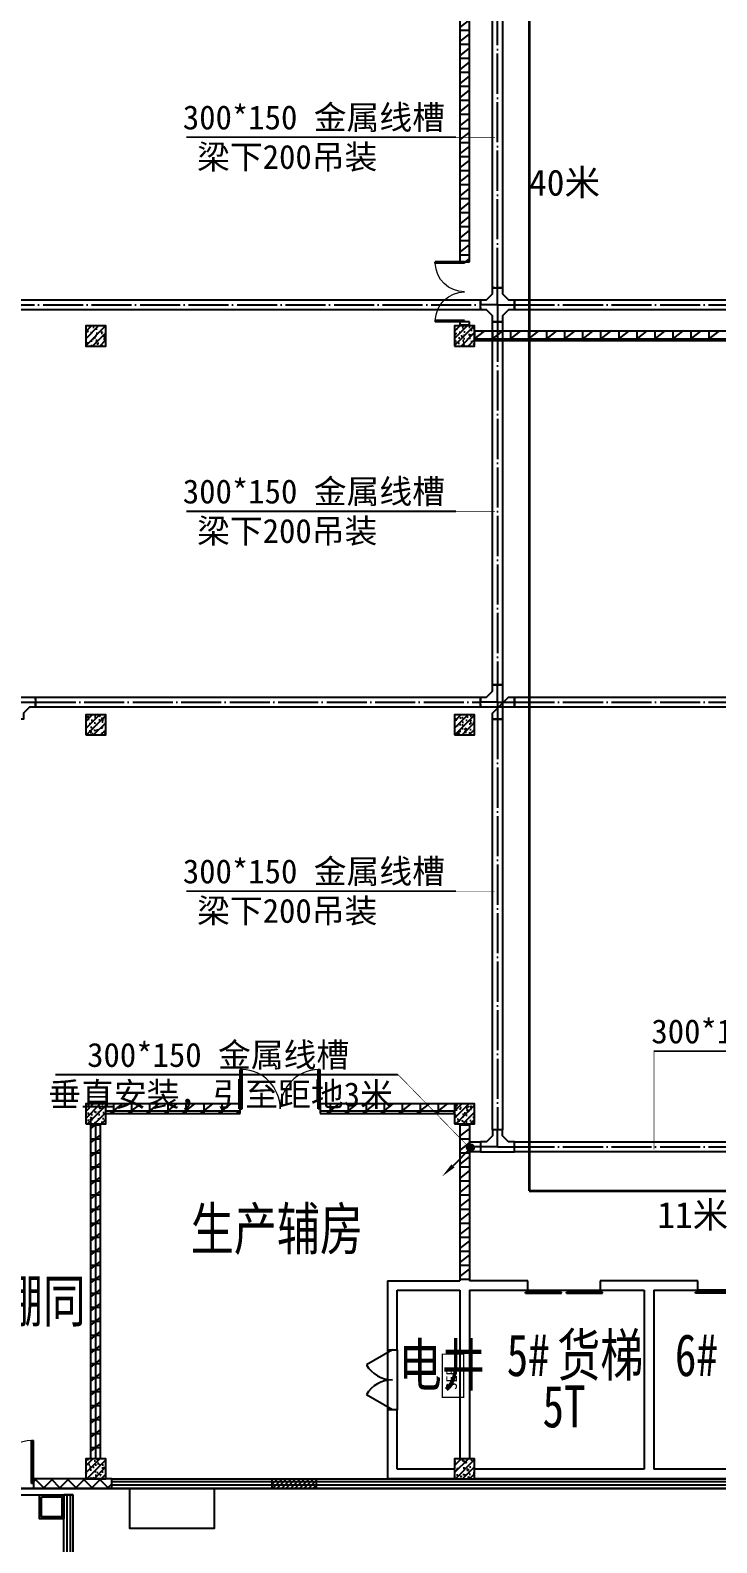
# Model space of a CAD drawing. Header units: millimetres. Extents: x -633009578 to 5705885, y -633235091 to 2571734.
# Drawn here: x 4155335 to 4172459, y 1854405 to 1892125 of the extents above; entities that cross this region are included whole.
import ezdxf

# ---------------------------------------------------------------- set-up
doc = ezdxf.new("R2010")
doc.units = ezdxf.units.MM
doc.header["$LTSCALE"] = 1000
doc.header["$MEASUREMENT"] = 0
doc.linetypes.add('DASHED2', pattern=[0.375, 0.25, -0.125])
doc.linetypes.add('DOTE', pattern=[2.4200000000000004, 2, -0.2, 0.02, -0.2])
doc.layers.get('0').update_dxf_attribs({"color": 9})
for name, color, linetype in [('000000000000电气', 7, 'Continuous'), ('3T_WOOD', 21, 'Continuous'), ('A-COLUM(柱)', 255, 'Continuous'), ('A-DOOR(门）', 4, 'Continuous'), ('A-F-AREA(计算)', 5, 'Continuous'), ('A-FLOR(看线)', 8, 'Continuous'), ('A-HATH(填充)', 8, 'Continuous'), ('A-ROOF-G(钢构)', 25, 'Continuous'), ('A-TEXT(房间)', 243, 'Continuous'), ('A-WALL(墙)', 255, 'Continuous'), ('A-WINDOW（窗）', 4, 'Continuous'), ('WALL', 9, 'Continuous'), ('电-弱电平面-箭头', 3, 'Continuous'), ('电-桥架', 4, 'Continuous'), ('设备-箱柜', 3, 'Continuous')]:
    doc.layers.add(name, color=color, linetype=linetype)
doc.styles.add('_TCH', font='simhei.ttf', dxfattribs={"width": 0.75, "bigfont": 'hztxt.shx'})
doc.styles.add('ELEC-DIM', font='simhei.ttf')
doc.styles.add('IDQSTYLE', font='simhei.ttf', dxfattribs={"width": 0.707, "bigfont": 'hztxt.shx'})
doc.styles.add('宋体', font='simhei.ttf')
pattern_1 = [(0, (1628470.737756166, 677977.5160347573), (0, 350), []), (37.875, (1628870.737756166, 677977.5160347573), (-169.61527734408, 218.0766567528281), []), (90, (1628870.737756166, 677977.5160347573), (-450, 2.755455298081545e-14), [])]

# ---------------------------------------------------------------- blocks, each defined once
blk = doc.blocks.new('*X3')
at = {"color": 0, "linetype": 'Continuous'}
for p, q in [((192.587376364835, 446.7215535232801), (193.8713933576327, 448.0055705160779)), ((192.6509968705344, 446.3609099602676), (194.2320369206452, 447.9419500103785)), ((192.6864539319484, 447.2448951591055), (193.3480517218074, 447.9064929489645)), ((192.7889704286661, 446.0746194496875), (194.5183274312254, 447.8039764522467)), ((192.9823694457329, 445.8437543980423), (194.7491924828706, 447.61057743518)), ((193.2275231399996, 445.664644023597), (194.9283028573159, 447.3654237409133)), ((193.5311577474, 445.5440145622856), (195.0489323186273, 447.0617891335129)), ((193.9202347052458, 445.5088274514194), (195.0841194294935, 446.6727121756671)), ((194.6075199946775, 445.7718486721392), (194.8210982087737, 445.9854268862354))]:
    blk.add_line(p, q, dxfattribs=at)
blk = doc.blocks.new('HC001442')
at = {"color": 0, "linetype": 'Continuous'}
blk.add_line((2.614797267597169e-12, -0.0577611932696982), (-3.1054929004722, -3.232738715066034), dxfattribs=at)
blk.add_lwpolyline([(-3.1054929004722, -3.232738715066034, 0.8, 0, 0), (-5.057392361375946, -5.119309791709952, 0, 0, 0)], format="xyseb", dxfattribs=at)
blk.add_circle((0, 0), 0.625, dxfattribs=at)
at = {"color": 0, "linetype": 'Continuous', "xscale": 0.5, "yscale": 0.5, "zscale": 0.5}
blk.add_blockref('*X3', (-96.91845018383279, -223.3780232566237), dxfattribs=at)
at = {"color": 0, "style": 'IDQSTYLE', "width": 0.7}
blk.add_attdef('PSFHATT', (2.62500001, -5.119309791709952), '', height=2.5, dxfattribs=at)
blk = doc.blocks.new('HC001524')
at = {"color": 0, "linetype": 'Continuous', "const_width": 0.3}
blk.add_lwpolyline([(5, 2.5), (-5, 2.5), (-5, -2.5), (5, -2.5)], close=True, dxfattribs=at)
at = {"color": 0, "style": 'IDQSTYLE', "width": 0.7}
for tag, p in [('AF', (-1.5, -1.25)), ('PSFHATT', (7, -2.5))]:
    blk.add_attdef(tag, p, '', height=2.5, dxfattribs=at)
blk = doc.blocks.new('$DorLib2D$00000002')
for p, q in [((-0.5, -5.684341886080802e-17), (-0.5000000000000007, 0.4875)), ((-0.4750000000000007, 0.4875), (-0.5000000000000007, 0.4875)), ((-0.475, -2.842170943040401e-17), (-0.4750000000000007, 0.4875)), ((0.475, -2.842170943040401e-17), (0.4750000000000007, 0.4875)), ((0.4750000000000007, 0.4875), (0.5000000000000007, 0.4875)), ((0.5, -5.684341886080802e-17), (0.5000000000000007, 0.4875)), ((-0.5, -5.684341886080802e-17), (-0.475, -2.842170943040401e-17)), ((0.5, -5.684341886080802e-17), (0.475, -2.842170943040401e-17))]:
    blk.add_line(p, q)
at = {"lineweight": 13}
for centre, start, end in [((-0.4875, -4.263256414560601e-17), 0, 88.53071641864632), ((0.4875, -4.263256414560601e-17), 91.4692835813537, 180)]:
    blk.add_arc(centre, 0.4875, start, end, dxfattribs=at)
blk = doc.blocks.new('$DorLib2D$00000231')
at = {"color": 0}
for p, q in [((-0.4999999999999947, 7.105427357601002e-15), (-0.2500000000000284, 0.4330127018921708)), ((0.5000000000000053, 7.105427357601002e-15), (0.250000000000032, 0.4330127018921708))]:
    blk.add_line(p, q, dxfattribs=at)
for centre, radius, start, end in [((-0.4999999999996803, 3.055333763768431e-13), 0.499999999999681, 0, 59.99999999996344), ((0.5000000000000426, -2.486899575160351e-14), 0.4999999999999835, 120.0000000000366, 180)]:
    blk.add_arc(centre, radius, start, end, dxfattribs=at)
blk = doc.blocks.new('$DORLIB2D$00000127')
at = {"color": 0}
for points in [[(-0.5333333333328483, 0.7948983154366971), (-0.5333333333328483, 0.690405644187237)], [(-0.03333333333284827, 0.7948983154366971), (-0.5333333333328483, 0.7948983154366971)], [(-0.03333333333284827, 0.690405644187237), (-0.5333333333328483, 0.690405644187237)], [(-0.03333333333284827, 0.7948983154366971), (-0.03333333333284827, 0.690405644187237)], [(0.5333333333328483, 0.7948983154366971), (0.03333333333284827, 0.7948983154366971)], [(0.03333333333284827, 0.7948983154366971), (0.03333333333284827, 0.690405644187237)], [(0.5333333333328483, 0.690405644187237), (0.03333333333284827, 0.690405644187237)], [(0.5333333333328483, 0.7948983154366971), (0.5333333333328483, 0.690405644187237)], [(0.5, 0.4999999999999858), (-0.5, 0.4999999999999858)]]:
    blk.add_lwpolyline(points, dxfattribs=at)
blk = doc.blocks.new('$WINLIB2D$00000001')
at = {"color": 0}
for points in [[(-0.4999999999999964, 0.5000000000000142), (-0.4999999999999964, -0.4999999999999858)], [(-0.4999999999999964, 0.5000000000000142), (0.5000000000000036, 0.5000000000000142)], [(0.5000000000000036, -0.4999999999999858), (0.5000000000000036, 0.5000000000000142)], [(0.5000000000000036, 0.1666666666666714), (-0.4999999999999964, 0.1666666666666714)], [(0.5000000000000036, -0.1666666666666572), (-0.4999999999999964, -0.1666666666666572)], [(-0.4999999999999964, -0.4999999999999858), (0.5000000000000036, -0.4999999999999858)]]:
    blk.add_lwpolyline(points, dxfattribs=at)
blk = doc.blocks.new('$DorLib2D$00000001')
for p, q in [((0.45, 0.9750000000000001), (0.5000000000000002, 0.9750000000000001)), ((0.45, 0), (0.45, 0.9750000000000001)), ((0.5, 0), (0.5, 0.9750000000000001)), ((0.5, 0), (0.45, 0))]:
    blk.add_line(p, q)
at = {"lineweight": 13}
blk.add_arc((0.475, 0), 0.975, 91.4692835813538, 180, dxfattribs=at)
blk = doc.blocks.new('$TCHSYS$WIN2D')
for p, q in [((-0.5, 0.5), (0.5, 0.5)), ((-0.5, 0.5), (-0.4999999999999999, -0.5)), ((0.5, 0.5), (0.4999999999999998, -0.5)), ((0.5, 0.1666666666666666), (-0.5, 0.1666666666666666)), ((0.5, -0.1666666666666667), (-0.5, -0.1666666666666667)), ((-0.4999999999999999, -0.5), (0.5, -0.5))]:
    blk.add_line(p, q)
blk = doc.blocks.new('_FZH')
h = blk.add_hatch()
h.set_pattern_fill('钢筋混凝土', color=256, scale=0.1, style=0)
h.set_pattern_definition([(45, (0, 0), (-0.1767766952966369, 0.1767766952966369), []), (50, (0, 0), (0.7172601826007535, -0.06275213498259512), [0.07500000000000001, -0.8250000000000001]), (355, (0, 0), (-0.138751333613, 0.7521921337000119), [0.06, -0.66]), (100.4514, (0.05977168000000001, -0.00522934), (0.5785093817140216, 0.6894395420609536), [0.06374019, -0.701142112]), (46.1842, (0, 0.2), (1.067241048625645, -0.1655190143290181), [0.1125, -1.2375]), (96.6356, (0.088936745, 0.186206693), (0.9346627055487033, 0.9741178709004418), [0.095610288, -1.051713]), (351.1842, (0, 0.2), (0.9346619451336272, 0.9741186009253247), [0.09000000000000001, -0.9900000000000001]), (21, (0.1, 0.15), (0.5969070521184617, -0.4026188906653388), [0.07500000000000001, -0.8250000000000001]), (326, (0.1, 0.15), (0.2433153319215824, 0.7251500450468529), [0.06, -0.66]), (71.4514, (0.149742233, 0.116448394), (0.84022262858149, 0.3225304967099524), [0.06374019, -0.701142112]), (37.50000000000001, (0, 0), (0.01215985531729062, 0.3328938538313115), [0, -0.652, 0, -0.67, 0, -0.6625000000000001]), (7.499999999999999, (0, 0), (0.2630695374421486, 0.3944117118823603), [0, -0.382, 0, -0.637, 0, -0.2525]), (-32.5, (-0.223, 0), (0.533822436172409, -0.02255487173437976), [0, -0.25, 0, -0.78, 0, -1.035]), (-42.5, (-0.323, 0), (0.5831861693423862, 0.1001049823323177), [0, -0.325, 0, -0.518, 0, -0.735])])
h.paths.add_polyline_path([(-0.5, -0.5), (0.5, -0.5), (0.5, 0.5), (-0.5, 0.5)])
blk.add_lwpolyline([(-0.5, -0.5), (0.5, -0.5), (0.5, 0.5), (-0.5, 0.5)], close=True)

msp = doc.modelspace()

# ---------------------------------------------------------------- hatches: boundary and pattern name
at = {"layer": '3T_WOOD'}
h = msp.add_hatch(dxfattribs=at)
h.set_pattern_fill('ANSI31', color=256, scale=50)
h.set_pattern_definition([(45, (2939028.65830355, 677977.51603476), (-56.1266007566822, 56.12660075668221), [])])
h.paths.add_polyline_path([(4161369.246191962, 1855999.596922418), (4162469.246191962, 1855999.596922418), (4162469.246191962, 1855759.596922418), (4161369.246191962, 1855759.596922418)])
at = {"layer": 'A-HATH(填充)'}
h = msp.add_hatch(dxfattribs=at)
h.set_pattern_fill('空心砖', color=256, scale=100, style=0)
h.set_pattern_definition(pattern_1)
h.paths.add_polyline_path([(4166049.256591875, 1892349.596922421), (4166049.256591842, 1886349.596922616), (4166289.256591842, 1886349.596922616), (4166289.256591875, 1892349.596922421)])
h = msp.add_hatch(dxfattribs=at)
h.set_pattern_fill('空心砖', color=256, scale=100, style=0)
h.set_pattern_definition(pattern_1)
h.paths.add_polyline_path([(4166289.256591875, 1884749.596922424), (4166289.256591842, 1884849.596922616), (4166049.256591842, 1884849.596922616), (4166049.256591875, 1884749.596922424)])
h = msp.add_hatch(dxfattribs=at)
h.set_pattern_fill('空心砖', color=256, scale=100, style=0)
h.set_pattern_definition(pattern_1)
h.paths.add_polyline_path([(4166419.256591875, 1884619.596922424), (4166419.256591875, 1884379.596922424), (4175119.256591875, 1884379.596922424), (4175119.256591875, 1884619.596922424)])
h = msp.add_hatch(dxfattribs=at)
h.set_pattern_fill('空心砖', color=256, scale=100, style=0)
h.set_pattern_definition(pattern_1)
h.paths.add_polyline_path([(4157219.256591875, 1865349.596922316), (4157219.256591875, 1865109.596922314), (4160569.256592124, 1865109.596922281), (4160569.256592124, 1865349.596922325)])
h = msp.add_hatch(dxfattribs=at)
h.set_pattern_fill('空心砖', color=256, scale=100, style=0)
h.set_pattern_definition(pattern_1)
h.paths.add_polyline_path([(4165919.256591875, 1865109.596922306), (4165919.256591875, 1865349.596922309), (4162569.256592124, 1865349.596922323), (4162569.256592124, 1865109.59692228)])
h = msp.add_hatch(dxfattribs=at)
h.set_pattern_fill('空心砖', color=256, scale=100, style=0)
h.set_pattern_definition(pattern_1)
h.paths.add_polyline_path([(4157089.256591868, 1864849.596922424), (4156849.25659187, 1864849.596922424), (4156849.256591875, 1856499.596922424), (4157089.256591875, 1856499.596922424)])
h = msp.add_hatch(dxfattribs=at)
h.set_pattern_fill('空心砖', color=256, scale=100, style=0)
h.set_pattern_definition(pattern_1)
h.paths.add_polyline_path([(4166049.256591875, 1864849.596922424), (4166049.256591911, 1860939.596928122), (4166169.256591867, 1860819.596928261), (4166289.256591772, 1860939.596928212), (4166289.256591875, 1864849.596922424)])
h = msp.add_hatch(dxfattribs=at)
h.set_pattern_fill('多孔材料', color=256, scale=100, style=0)
h.set_pattern_definition([(45, (1628670.737756166, 677977.5160347573), (-200.0002033111466, 200.0002033111467), []), (135, (1628670.737756166, 677977.5160347573), (-200.0002033111467, -200.0002033111466), [])])
h.paths.add_polyline_path([(4155419.263797324, 1855759.596922425), (4157369.256592124, 1855759.596922425), (4157369.256592124, 1855999.596922423), (4155419.263797324, 1855999.596922423)])

# ---------------------------------------------------------------- linework, layer by layer
at = {"layer": '000000000000电气', "color": 2, "lineweight": 35}
for p, q in [((4167775.762945001, 1914504.751502629), (4167775.762945001, 1877454.309003477)), ((4167775.762945001, 1877454.309003477), (4167775.762945001, 1863177.8673727)), ((4167775.762945001, 1863177.8673727), (4178290.224184808, 1863177.8673727))]:
    msp.add_line(p, q, dxfattribs=at)
at = {"layer": '3T_WOOD'}
msp.add_lwpolyline([(4161369.246191962, 1855999.596922418), (4162469.246191962, 1855999.596922418), (4162469.246191962, 1855759.596922418), (4161369.246191962, 1855759.596922418)], close=True, dxfattribs=at)
at = {"layer": 'A-DOOR(门）'}
for p, q in [((4164249.256591891, 1859219.596925257), (4164249.256591891, 1857719.596925257)), ((4164489.256591891, 1859219.596925257), (4164489.256591891, 1857719.596925257)), ((4154319.26379746, 1855759.596922423), (4155419.26379746, 1855759.596922423))]:
    msp.add_line(p, q, dxfattribs=at)
at = {"layer": 'A-F-AREA(计算)'}
msp.add_lwpolyline([(4060729.234130392, 1991839.59697076), (4195009.234130392, 1991839.59697076), (4195009.234130392, 1855759.59697076), (4060729.234130392, 1855759.59697076)], close=True, dxfattribs=at)
at = {"layer": 'A-FLOR(看线)'}
for points in [[(4149119.263797648, 1855599.596922425), (4155619.263797651, 1855599.596922425)], [(4159919.256345083, 1855759.602861387), (4159919.256839165, 1854759.602861398), (4157819.256344574, 1854759.602861387), (4157819.256838656, 1855759.602861387)]]:
    msp.add_lwpolyline(points, dxfattribs=at)
at = {"layer": 'A-ROOF-G(钢构)'}
for points in [[(4155569.263797651, 1855599.596922425), (4156169.263797651, 1855599.596922425), (4156169.263797651, 1854999.596922425), (4155569.263797651, 1854999.596922425)], [(4155619.263797651, 1855549.596922425), (4156119.263797651, 1855549.596922425), (4156119.263797651, 1855049.596922425), (4155619.263797651, 1855049.596922425)]]:
    msp.add_lwpolyline(points, close=True, dxfattribs=at)
at = {"layer": 'A-WALL(墙)'}
for p, q in [((4166049.256591875, 1892349.596922421), (4166049.256591842, 1886349.596922616)), ((4166289.256591842, 1886349.596922616), (4166289.256591875, 1892349.596922421)), ((4166049.256591842, 1886349.596922616), (4166289.256591842, 1886349.596922616)), ((4166289.256591842, 1884849.596922616), (4166049.256591842, 1884849.596922616)), ((4166049.256591842, 1884849.596922616), (4166049.256591875, 1884749.596922424)), ((4166289.256591875, 1884749.596922424), (4166289.256591842, 1884849.596922616)), ((4175119.256592103, 1884619.596922421), (4166419.256592103, 1884619.596922392)), ((4175119.256592103, 1884379.596922421), (4166419.256592103, 1884379.596922452)), ((4160569.256592124, 1865349.596922325), (4157219.256592103, 1865349.596922288)), ((4160569.256592124, 1865109.596922281), (4160569.256592124, 1865349.596922325)), ((4165919.256592103, 1865349.596922303), (4162569.256592124, 1865349.596922323)), ((4162569.256592124, 1865349.596922323), (4162569.256592124, 1865109.59692228)), ((4157219.256592103, 1865109.596922338), (4160569.256592124, 1865109.596922281)), ((4162569.256592124, 1865109.59692228), (4165919.256592103, 1865109.596922264)), ((4156849.256591881, 1856499.596922453), (4156849.256591896, 1864849.596922453)), ((4157089.256591852, 1856499.596922453), (4157089.25659188, 1864849.596922453)), ((4166049.256591875, 1864849.596922424), (4166049.256591911, 1860939.596928122)), ((4166289.256591875, 1864849.596922424), (4166289.256591772, 1860939.596928212)), ((4164249.256591897, 1860939.596928138), (4164249.256591917, 1859219.596925159)), ((4164249.256591897, 1860939.596928138), (4166049.256591911, 1860939.596928122)), ((4167749.256591772, 1860939.596928171), (4166289.256591772, 1860939.596928212)), ((4167749.256591769, 1860699.596928279), (4167749.256591772, 1860939.596928171)), ((4170769.256591882, 1860939.59692819), (4169549.256591772, 1860939.596928162)), ((4169549.256591772, 1860939.596928162), (4169549.256591769, 1860699.596928263)), ((4171989.256591772, 1860939.596928137), (4170769.256591882, 1860939.59692819)), ((4171989.256591769, 1860699.596928115), (4171989.256591772, 1860939.596928137)), ((4164489.25659193, 1859219.596925159), (4164489.256591902, 1860699.596928407)), ((4164489.256591902, 1860699.596928407), (4166049.256591887, 1860699.596928393)), ((4166049.256591887, 1860699.596928393), (4166049.256591856, 1856499.596922453)), ((4166289.256591896, 1860699.596928318), (4166289.256591951, 1856499.596922453)), ((4166289.256591896, 1860699.596928318), (4167749.256591769, 1860699.596928279)), ((4169549.256591769, 1860699.596928263), (4170649.256591924, 1860699.596928279)), ((4170649.256591924, 1860699.596928279), (4170649.256591924, 1856239.596922409)), ((4170889.256591797, 1860699.596928156), (4171989.256591769, 1860699.596928115)), ((4170889.256591797, 1860699.596928156), (4170889.256591797, 1856239.596922425)), ((4164249.256591917, 1859219.596925159), (4164489.25659193, 1859219.596925159)), ((4164489.25659193, 1857719.596925667), (4164249.256591917, 1857719.596925667)), ((4164249.256591917, 1857719.596925667), (4164249.256591897, 1855999.596922332)), ((4164489.256591902, 1856239.596922066), (4164489.25659193, 1857719.596925667)), ((4165919.256592103, 1856239.596922173), (4164489.256591902, 1856239.596922066)), ((4170649.256591924, 1856239.596922409), (4166419.256592103, 1856239.596922323)), ((4175119.256592103, 1856239.596922566), (4170889.256591797, 1856239.596922425)), ((4165919.256592103, 1855999.596922301), (4164249.256591897, 1855999.596922332)), ((4170769.256591883, 1855999.596922398), (4166419.256592103, 1855999.59692231)), ((4175119.256592103, 1855999.596922524), (4170769.256591883, 1855999.596922398)), ((4156169.263797651, 1855599.596922425), (4156409.263797651, 1855599.596922425))]:
    msp.add_line(p, q, dxfattribs=at)
at = {"layer": 'A-WINDOW（窗）'}
msp.add_lwpolyline([(4162469.246191908, 1855999.596922416), (4162469.246191908, 1855759.596922416)], dxfattribs=at)
at = {"layer": 'WALL'}
for p, q in [((4157369.256592124, 1855999.596922423), (4155419.263797324, 1855999.596922423)), ((4155419.263797324, 1855999.596922423), (4155419.263797324, 1855759.596922425)), ((4157369.256592124, 1855759.596922425), (4157369.256592124, 1855999.596922423)), ((4155419.263797324, 1855759.596922425), (4157369.256592124, 1855759.596922425))]:
    msp.add_line(p, q, dxfattribs=at)
at = {"layer": '电-桥架', "color": 5, "linetype": 'DOTE', "ltscale": 0.5}
for p, q in [((4166988.324150369, 1885701.747359456), (4166988.324136998, 1892985.256234681)), ((4166988.324151149, 1885276.747359456), (4166988.324150369, 1885701.747359456)), ((4099992.836941677, 1885276.747359456), (4166563.324151149, 1885276.747359456)), ((4166988.324151149, 1885276.747359456), (4166563.324151149, 1885276.747359456)), ((4166988.324151149, 1885276.747359456), (4166988.324151921, 1884851.747359456)), ((4166988.324151149, 1885276.747359456), (4167413.324151149, 1885276.747359456)), ((4167413.324151149, 1885276.747359456), (4193493.311252461, 1885276.747359456)), ((4166988.324151921, 1884851.747359456), (4166988.324168359, 1875796.133198566)), ((4166988.324169131, 1875371.133198566), (4166988.324168359, 1875796.133198566)), ((4155044.709651445, 1875371.133198566), (4155469.709651445, 1875371.133198566)), ((4155469.709651445, 1875371.133198566), (4166563.324169131, 1875371.133198566)), ((4166988.324169131, 1875371.133198566), (4166563.324169131, 1875371.133198566)), ((4166988.324169131, 1875371.133198566), (4167413.324169131, 1875371.133198566)), ((4166988.324169131, 1875371.133198566), (4166988.324169911, 1874946.133198566)), ((4167413.324169131, 1875371.133198566), (4193918.311252461, 1875371.133198566)), ((4166988.324169911, 1874946.133198566), (4166988.324188716, 1864701.645465393)), ((4166988.324189496, 1864276.645465393), (4166988.324188716, 1864701.645465393)), ((4166563.324189496, 1864276.645465384), (4166289.25659189, 1864276.645465379)), ((4166988.324189496, 1864276.645465393), (4166563.324189496, 1864276.645465385)), ((4166988.324189496, 1864276.645465393), (4167413.324189496, 1864276.645465401)), ((4167413.324189496, 1864276.645465393), (4175744.694848233, 1864276.645465393))]:
    msp.add_line(p, q, dxfattribs=at)
at = {"layer": '电-桥架', "color": 9, "linetype": 'DASHED2', "ltscale": 0.5}
for p, q in [((4167113.324150369, 1885701.747359686), (4166863.324150369, 1885701.747359226)), ((4166563.324151149, 1885401.747359456), (4166563.32415115, 1885151.747359456)), ((4155469.709651446, 1875246.133198566), (4155469.709651445, 1875496.133198566)), ((4166563.324169131, 1875496.133198566), (4166563.324169131, 1875246.133198566)), ((4167113.324188716, 1864701.645465623), (4166863.324188716, 1864701.645465163))]:
    msp.add_line(p, q, dxfattribs=at)
at = {"layer": '电-桥架', "ltscale": 0.5}
for points in [[(4166863.324150369, 1885701.747359226), (4166863.324136998, 1892985.25623445), (4167113.324136998, 1892985.25623491), (4167113.324150369, 1885701.747359686)], [(4166563.324151149, 1885151.747359456), (4099992.836941678, 1885151.747359456), (4099992.836941677, 1885401.747359456), (4166563.324151148, 1885401.747359456)], [(4155469.709651445, 1875496.133198566), (4166563.32416913, 1875496.133198566)], [(4166563.324169131, 1875246.133198566), (4155469.709651446, 1875246.133198566)], [(4166863.324188716, 1864701.645465164), (4166863.324169911, 1874946.133198336), (4167113.324169911, 1874946.133198796), (4167113.324188716, 1864701.645465623)]]:
    msp.add_lwpolyline(points, dxfattribs=at)
for points in [[(4167413.32415115, 1885151.747359456), (4167263.32415115, 1885151.747359456), (4167113.324151648, 1885001.747359684), (4167113.324151921, 1884851.747359684), (4166863.324151921, 1884851.747359228), (4166863.324151648, 1885001.747359228), (4166713.324151149, 1885151.747359456), (4166563.324151149, 1885151.747359456), (4166563.324151148, 1885401.747359456), (4166713.324151148, 1885401.747359456), (4166863.324150644, 1885551.747359226), (4166863.324150369, 1885701.747359226), (4167113.324150369, 1885701.747359686), (4167113.324150644, 1885551.747359686), (4167263.324151149, 1885401.747359456), (4167413.324151149, 1885401.747359456)], [(4193493.311252462, 1885151.747359456), (4167413.32415115, 1885151.747359456), (4167413.324151149, 1885401.747359456), (4193493.311252461, 1885401.747359456)], [(4166863.324168359, 1875796.133198338), (4166863.324151921, 1884851.747359229), (4167113.324151921, 1884851.747359684), (4167113.324168359, 1875796.133198793)], [(4155469.709651446, 1875246.133198566), (4155319.709651446, 1875246.133198566), (4155169.709651466, 1875096.133198576), (4155169.709651478, 1874946.133198576), (4154919.709651478, 1874946.133198555), (4154919.709651466, 1875096.133198555), (4154769.709651446, 1875246.133198566), (4154619.709651446, 1875246.133198566), (4154619.709651445, 1875496.133198566), (4155469.709651445, 1875496.133198566)], [(4167413.324169131, 1875246.133198566), (4167263.324169131, 1875246.133198566), (4166713.324169131, 1875246.133198566), (4166563.324169131, 1875246.133198566), (4166563.32416913, 1875496.133198566), (4166713.32416913, 1875496.133198566), (4166863.324168631, 1875646.133198338), (4166863.324168359, 1875796.133198338), (4167113.324168359, 1875796.133198793), (4167113.324168631, 1875646.133198793), (4167113.324169635, 1875096.133198796), (4167113.324169911, 1874946.133198796), (4166863.324169911, 1874946.133198336), (4166863.324169635, 1875096.133198336), (4167263.32416913, 1875496.133198566), (4167413.32416913, 1875496.133198566)], [(4193918.311252462, 1875246.133198566), (4167413.324169131, 1875246.133198566), (4167413.324169131, 1875496.133198566), (4193918.311252461, 1875496.133198566)], [(4167413.324189494, 1864401.645465401), (4167263.324189494, 1864401.645465398), (4167113.324188991, 1864551.645465622), (4167113.324188716, 1864701.645465622), (4166863.324188716, 1864701.645465164), (4166863.324188991, 1864551.645465164), (4166713.324189494, 1864401.645465387), (4166563.324189494, 1864401.645465384), (4166563.324189498, 1864151.645465384), (4167413.324189498, 1864151.645465401)], [(4166289.256591887, 1864401.645465379), (4166563.324189493, 1864401.645465384), (4166563.324189499, 1864151.645465384), (4166289.256591893, 1864151.645465379)], [(4175744.694848233, 1864151.645465393), (4167413.324189497, 1864151.645465393), (4167413.324189496, 1864401.645465393), (4175744.694848232, 1864401.645465393)]]:
    msp.add_lwpolyline(points, close=True, dxfattribs=at)
at = {"layer": '设备-箱柜', "color": 6}
for points in [[(4166927.256745338, 1889456.920671473, 15, 15, 0), (4165953.502530118, 1889456.920671473, 15, 15, 0), (4165953.502530118, 1889456.920671473, 45, 45, 0), (4159228.572839694, 1889456.920671473, 45, 45, 0)], [(4166927.256745338, 1880128.612334838, 15, 15, 0), (4165953.502530118, 1880128.612334838, 15, 15, 0), (4165953.502530118, 1880128.612334838, 45, 45, 0), (4159228.572839694, 1880128.612334838, 45, 45, 0)], [(4166927.256745338, 1870654.549180444, 15, 15, 0), (4165953.502530118, 1870654.549180444, 15, 15, 0), (4165953.502530118, 1870654.549180444, 45, 45, 0), (4159228.572839694, 1870654.549180444, 45, 45, 0)], [(4170896.441185023, 1864219.016928111, 15, 15, 0), (4170896.441185023, 1866663.804181598, 15, 15, 0), (4170896.441185023, 1866663.804181598, 45, 45, 0), (4177621.370875447, 1866663.804181598, 45, 45, 0)], [(4166289.25659189, 1864256.198749907, 15, 15, 0), (4164512.243977053, 1866076.676253868, 15, 15, 0), (4164512.243977053, 1866076.676253868, 45, 45, 0), (4155957.053832632, 1866076.676253868, 45, 45, 0)]]:
    msp.add_lwpolyline(points, format="xyseb", dxfattribs=at)

# ---------------------------------------------------------------- block references
at = {"layer": 'A-COLUM(柱)', "xscale": 500, "yscale": 500, "zscale": 500}
for p in [(4156969.256591875, 1884499.596922424), (4166169.256591875, 1884499.596922424), (4156969.256591875, 1874799.596922424), (4166169.256591875, 1874799.596922424), (4156969.256591875, 1865099.596922424), (4166169.256591875, 1865099.596922424), (4156969.256591875, 1856249.596922424), (4166169.256591929, 1856249.596922284)]:
    msp.add_blockref('_FZH', p, dxfattribs=at)
at = {"layer": 'A-DOOR(门）'}
for name, p, xscale, yscale, zscale, rotation in [('$DorLib2D$00000002', (4166169.256591875, 1885599.596922591), -1500, 1500, 1500, 89.99999999999999), ('$DORLIB2D$00000127', (4172889.256591688, 1860819.59692817), -1800, 240, 1800, 179.9999999994809), ('$DorLib2D$00000001', (4154869.26379746, 1855879.596922423), 1100, 1100, 1100, 359.9999999999986)]:
    msp.add_blockref(name, p, dxfattribs=dict(at, xscale=xscale, yscale=yscale, zscale=zscale, rotation=rotation))
at = {"layer": 'A-DOOR(门）', "extrusion": (0, 0, -1), "xscale": -2000, "yscale": 2000, "zscale": 2000}
msp.add_blockref('$DorLib2D$00000002', (-4161569.256591867, 1865229.596922308), dxfattribs=at)
at = {"layer": 'A-DOOR(门）', "extrusion": (0, 0, -1)}
for name, p, xscale, yscale, zscale, rotation in [('$DORLIB2D$00000127', (-4168649.25659192, 1860819.596928209), -1800, 240, 1800, 180.0000000005162), ('$DorLib2D$00000231', (-4164369.256591891, 1858469.596925257), -1500, 1500, 1500, 270)]:
    msp.add_blockref(name, p, dxfattribs=dict(at, xscale=xscale, yscale=yscale, zscale=zscale, rotation=rotation))
at = {"layer": 'A-WINDOW（窗）', "xscale": -21999.98958747508, "yscale": 240, "zscale": 21999.98958747508, "rotation": 179.9999999999986}
msp.add_blockref('$TCHSYS$WIN2D', (4168369.251385727, 1855879.596922423), dxfattribs=at)
at = {"layer": 'A-WINDOW（窗）', "extrusion": (0, 0, -1), "xscale": -4027.820848661475, "yscale": 240, "zscale": 4027.820848661475, "rotation": 270}
msp.add_blockref('$WINLIB2D$00000001', (-4156289.263797651, 1853585.686498093), dxfattribs=at)
at = {"layer": '电-弱电平面-箭头', "color": 4, "xscale": 140, "yscale": 140, "zscale": 140}
msp.add_blockref('HC001442', (4166315.939592299, 1864257.226549034), dxfattribs=at)
at = {"layer": '设备-箱柜'}
ref = msp.add_blockref('HC001524', (4165880.5, 1858569.9), dxfattribs=dict(at, xscale=-107.52, yscale=107.52, zscale=107.52, rotation=270))
ref.add_attrib('AF', 'SEB', (4165978.013058573, 1858213.087851953), dxfattribs={"layer": '0', "color": 0, "height": 268.8, "rotation": 90, "style": 'ELEC-DIM'})

# ---------------------------------------------------------------- texts
at = {"layer": '000000000000电气', "color": 0, "lineweight": 35, "style": '宋体'}
for s, p in [('40米', (4167775.762945001, 1888000.279089986)), ('11米', (4170973.946945657, 1862256.684093011))]:
    msp.add_text(s, height=650, dxfattribs=at).set_placement(p)
at = {"layer": 'A-TEXT(房间)', "style": '_TCH', "width": 0.75}
for s, p in [('生产辅房', (4159338.15758417, 1861706.173116858)), ('本侧雨棚同', (4151350.947386386, 1859912.4613531)), ('货梯', (4168479.900227307, 1858560.453241374)), ('电井', (4164524.038828352, 1858314.771585974)), ('5#', (4167219.900227307, 1858560.453241374)), ('6#', (4171415.78917932, 1858560.453241374)), ('5T', (4168113.916756093, 1857281.171967907))]:
    msp.add_text(s, height=1050, dxfattribs=at).set_placement(p)
at = {"layer": '设备-箱柜', "color": 6, "style": 'ELEC-DIM'}
for s, p in [('300*150 金属线槽', (4159140.670586322, 1889651.624576361)), ('梁下200吊装', (4159495.28531399, 1888667.296389741)), ('300*150 金属线槽', (4159140.670586322, 1880323.316239726)), ('梁下200吊装', (4159495.28531399, 1879338.988053106)), ('300*150 金属线槽', (4159140.670586322, 1870849.253085332)), ('梁下200吊装', (4159495.28531399, 1869864.924898711)), ('300*150 金属线槽', (4170827.708883008, 1866858.508086485)), ('300*150 金属线槽', (4156753.149754408, 1866271.380158756)), ('垂直安装，引至距地3米', (4155785.917144918, 1865287.051972136))]:
    msp.add_text(s, height=600, dxfattribs=at).set_placement(p)

doc.saveas('drawing.dxf')
